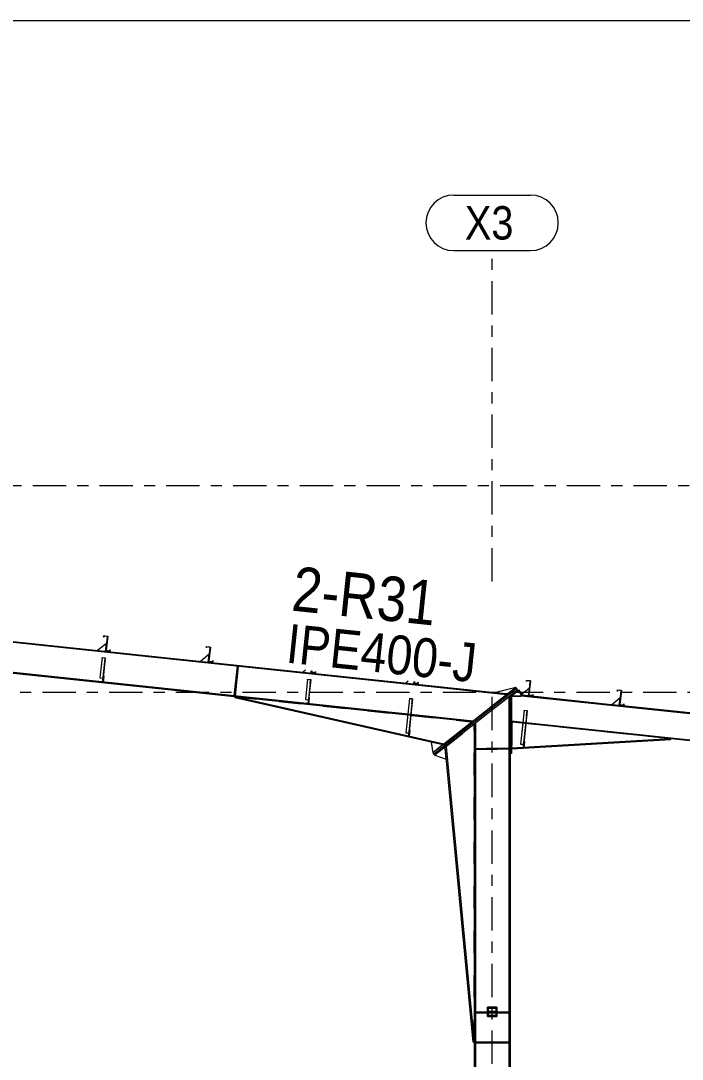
# Model space of a CAD drawing. Header units: millimetres. Extents: x -88 to 735, y -128 to 446.
# Drawn here: x 285.6 to 345.1, y 352.4 to 445.7 of the extents above; entities that cross this region are included whole.
import ezdxf

# ---------------------------------------------------------------- set-up
doc = ezdxf.new("R2010")
doc.units = ezdxf.units.MM
for name, pattern in [('XKITLINE00', [0]), ('XKITLINE02', [4, 2, -2]), ('XKITLINE03', [6, 3, -1, 1, -1])]:
    doc.linetypes.add(name, pattern=pattern)
for name, color, linetype, lineweight in [('DrawingSheet', 5, 'Continuous', 0), ('Part', 2, 'Continuous', 0), ('PartMark', 7, 'Continuous', 0), ('S-grid', 1, 'Continuous', 0)]:
    doc.layers.add(name, color=color, linetype=linetype, lineweight=lineweight)
doc.styles.add('ARIAL', font='ARIAL.TTF')

# ---------------------------------------------------------------- blocks, each defined once
blk = doc.blocks.new('*A548')
at = {"layer": 'Part'}
blk.add_hatch(color=3, dxfattribs=at).paths.add_polyline_path([(330.883, 383.717), (330.885, 383.74), (331.169, 383.71), (331.12, 383.244), (331.106, 383.245), (331.153, 383.688)], flags=17)
blk = doc.blocks.new('*A552')
at = {"layer": 'Part'}
h = blk.add_hatch(color=3, dxfattribs=at)
h.paths.add_polyline_path([(327.66, 356.261), (327.66, 356.975), (328.374, 356.975), (328.374, 356.261)], flags=17)
h.paths.add_polyline_path([(327.688, 356.947), (327.688, 356.29), (328.346, 356.29), (328.346, 356.947)])
blk = doc.blocks.new('*A554')
at = {"layer": 'Part'}
blk.add_hatch(color=3, dxfattribs=at).paths.add_polyline_path([(292.957, 388.459), (292.959, 388.477), (293.243, 388.447), (293.205, 388.087), (293.191, 388.089), (293.227, 388.431)], flags=17)
blk = doc.blocks.new('*A555')
at = {"layer": 'Part'}
blk.add_hatch(color=3, dxfattribs=at).paths.add_polyline_path([(331.659, 385.069), (331.669, 385.163), (331.682, 385.161), (331.67, 385.055), (331.315, 385.092), (331.45, 386.372), (331.121, 386.407), (331.111, 386.313), (331.098, 386.315), (331.109, 386.421), (331.464, 386.384), (331.329, 385.104)], flags=17)
blk = doc.blocks.new('*A556')
at = {"layer": 'Part'}
blk.add_hatch(color=3, dxfattribs=at).paths.add_polyline_path([(321.359, 386.155), (321.369, 386.249), (321.382, 386.248), (321.37, 386.141), (321.015, 386.179), (321.15, 387.459), (320.821, 387.493), (320.811, 387.4), (320.798, 387.401), (320.809, 387.507), (321.164, 387.47), (321.029, 386.19)], flags=17)
blk = doc.blocks.new('*A557')
at = {"layer": 'Part'}
blk.add_hatch(color=3, dxfattribs=at).paths.add_polyline_path([(321.359, 386.155), (321.369, 386.249), (321.382, 386.248), (321.37, 386.141), (321.015, 386.179), (321.15, 387.459), (320.821, 387.493), (320.811, 387.4), (320.798, 387.401), (320.809, 387.507), (321.164, 387.47), (321.029, 386.19)], flags=17)
blk = doc.blocks.new('*A558')
at = {"layer": 'Part'}
blk.add_hatch(color=3, dxfattribs=at).paths.add_polyline_path([(331.659, 385.069), (331.669, 385.163), (331.682, 385.161), (331.67, 385.055), (331.315, 385.092), (331.45, 386.372), (331.121, 386.407), (331.111, 386.313), (331.098, 386.315), (331.109, 386.421), (331.464, 386.384), (331.329, 385.104)], flags=17)
blk = doc.blocks.new('*A559')
at = {"layer": 'Part'}
blk.add_hatch(color=3, dxfattribs=at).paths.add_polyline_path([(312.124, 387.129), (312.134, 387.223), (312.147, 387.222), (312.136, 387.115), (311.781, 387.153), (311.916, 388.433), (311.586, 388.467), (311.576, 388.374), (311.564, 388.375), (311.575, 388.481), (311.93, 388.444), (311.795, 387.164)], flags=17)
blk = doc.blocks.new('*A560')
at = {"layer": 'Part'}
blk.add_hatch(color=3, dxfattribs=at).paths.add_polyline_path([(312.124, 387.129), (312.134, 387.223), (312.147, 387.222), (312.136, 387.115), (311.781, 387.153), (311.916, 388.433), (311.586, 388.467), (311.576, 388.374), (311.564, 388.375), (311.575, 388.481), (311.93, 388.444), (311.795, 387.164)], flags=17)
blk = doc.blocks.new('*A561')
at = {"layer": 'Part'}
blk.add_hatch(color=3, dxfattribs=at).paths.add_polyline_path([(320.581, 384.782), (320.583, 384.805), (320.867, 384.775), (320.818, 384.305), (320.803, 384.307), (320.851, 384.753)], flags=17)
blk = doc.blocks.new('*A562')
at = {"layer": 'Part'}
blk.add_hatch(color=3, dxfattribs=at).paths.add_polyline_path([(311.426, 386.511), (311.428, 386.529), (311.712, 386.499), (311.674, 386.139), (311.66, 386.141), (311.696, 386.483)], flags=17)
blk = doc.blocks.new('*A572')
at = {"layer": 'Part'}
blk.add_hatch(color=3, dxfattribs=at).paths.add_polyline_path([(302.89, 388.103), (302.9, 388.197), (302.913, 388.196), (302.901, 388.089), (302.546, 388.127), (302.681, 389.407), (302.352, 389.441), (302.342, 389.348), (302.329, 389.349), (302.34, 389.456), (302.695, 389.418), (302.56, 388.138)], flags=17)
blk = doc.blocks.new('*A573')
at = {"layer": 'Part'}
blk.add_hatch(color=3, dxfattribs=at).paths.add_polyline_path([(302.89, 388.103), (302.9, 388.197), (302.913, 388.196), (302.901, 388.089), (302.546, 388.127), (302.681, 389.407), (302.352, 389.441), (302.342, 389.348), (302.329, 389.349), (302.34, 389.456), (302.695, 389.418), (302.56, 388.138)], flags=17)
blk = doc.blocks.new('*A574')
at = {"layer": 'Part'}
blk.add_hatch(color=3, dxfattribs=at).paths.add_polyline_path([(293.656, 389.077), (293.665, 389.171), (293.678, 389.17), (293.667, 389.063), (293.312, 389.101), (293.447, 390.381), (293.117, 390.415), (293.107, 390.322), (293.095, 390.323), (293.106, 390.43), (293.461, 390.392), (293.326, 389.112)], flags=17)
blk = doc.blocks.new('*A575')
at = {"layer": 'Part'}
blk.add_hatch(color=3, dxfattribs=at).paths.add_polyline_path([(293.656, 389.077), (293.665, 389.171), (293.678, 389.17), (293.667, 389.063), (293.312, 389.101), (293.447, 390.381), (293.117, 390.415), (293.107, 390.322), (293.095, 390.323), (293.106, 390.43), (293.461, 390.392), (293.326, 389.112)], flags=17)
blk = doc.blocks.new('*A585')
at = {"layer": 'Part'}
blk.add_hatch(color=3, dxfattribs=at).paths.add_polyline_path([(339.828, 384.207), (339.838, 384.301), (339.851, 384.3), (339.839, 384.193), (339.484, 384.23), (339.619, 385.511), (339.29, 385.545), (339.28, 385.452), (339.267, 385.453), (339.278, 385.559), (339.633, 385.522), (339.498, 384.242)], flags=17)
blk = doc.blocks.new('*A591')
at = {"layer": 'Part'}
blk.add_hatch(color=3, dxfattribs=at).paths.add_polyline_path([(339.828, 384.207), (339.838, 384.301), (339.851, 384.3), (339.839, 384.193), (339.484, 384.23), (339.619, 385.511), (339.29, 385.545), (339.28, 385.452), (339.267, 385.453), (339.278, 385.559), (339.633, 385.522), (339.498, 384.242)], flags=17)
blk = doc.blocks.new('*A622')
at = {"layer": 'DrawingSheet', "color": 5, "linetype": 'XKITLINE00', "lineweight": 0}
blk.add_line((734.852, 445.725), (-85.148, 445.725), dxfattribs=at)
blk = doc.blocks.new('*A2057')
at = {"layer": 'S-grid', "color": 1, "linetype": 'XKITLINE03', "lineweight": 0}
blk.add_line((244.726, 403.94), (573.76, 403.94), dxfattribs=at)
blk = doc.blocks.new('*A2058')
at = {"layer": 'S-grid', "color": 1, "linetype": 'XKITLINE03', "lineweight": 0}
blk.add_line((-48.412, 385.368), (395.032, 385.368), dxfattribs=at)
blk = doc.blocks.new('*A2060')
at = {"layer": 'Part', "color": 7, "linetype": 'XKITLINE02', "lineweight": 0}
for p, q in [((244.187, 391.337), (244.487, 394.179)), ((246.832, 391.058), (246.548, 391.088)), ((246.842, 391.151), (246.558, 391.181)), ((329.421, 385.22), (326.206, 382.686)), ((320.708, 383.266), (320.424, 383.296)), ((320.718, 383.358), (320.434, 383.388))]:
    blk.add_line(p, q, dxfattribs=at)
at = {"layer": 'Part', "color": 2, "linetype": 'XKITLINE00', "lineweight": 0}
for p, q in [((329.316, 385.138), (244.477, 394.086)), ((244.487, 394.179), (329.421, 385.22)), ((246.548, 391.088), (244.187, 391.337)), ((246.558, 391.181), (244.197, 391.43)), ((320.424, 383.296), (246.832, 391.058)), ((320.434, 383.388), (246.842, 391.151)), ((326.206, 382.686), (320.708, 383.266)), ((326.311, 382.769), (320.718, 383.358))]:
    blk.add_line(p, q, dxfattribs=at)
blk = doc.blocks.new('*A2416')
at = {"layer": 'Part', "color": 7, "linetype": 'XKITLINE02', "lineweight": 0}
for p, q in [((329.781, 382.668), (329.781, 385.004)), ((329.781, 385.004), (330.596, 385.004)), ((330.611, 385.016), (330.596, 385.004)), ((330.611, 385.016), (330.697, 385.085)), ((331.308, 385.021), (330.697, 385.085)), ((330.697, 385.085), (330.697, 385.085)), ((339.477, 384.159), (338.731, 384.238)), ((348.711, 383.185), (347.965, 383.264)), ((331.046, 382.535), (330.761, 382.565)), ((331.054, 382.613), (330.77, 382.643)), ((357.946, 382.211), (357.2, 382.29)), ((367.18, 381.237), (366.434, 381.316)), ((376.415, 380.263), (375.669, 380.342)), ((385.649, 379.289), (384.903, 379.368)), ((394.884, 378.315), (394.138, 378.394)), ((404.118, 377.341), (403.372, 377.42)), ((413.353, 376.367), (412.607, 376.446)), ((414.774, 376.217), (413.815, 376.318)), ((414.881, 376.206), (414.618, 373.72))]:
    blk.add_line(p, q, dxfattribs=at)
at = {"layer": 'Part', "color": 2, "linetype": 'XKITLINE00', "lineweight": 0}
for p, q in [((330.611, 385.016), (330.697, 385.085)), ((414.872, 376.128), (330.611, 385.016)), ((330.697, 385.085), (414.881, 376.206)), ((338.731, 384.238), (331.308, 385.021)), ((347.965, 383.264), (339.477, 384.159)), ((357.2, 382.29), (348.711, 383.185)), ((330.77, 382.643), (329.781, 382.747)), ((330.761, 382.565), (329.781, 382.668)), ((414.618, 373.72), (331.046, 382.535)), ((414.627, 373.798), (331.054, 382.613)), ((366.434, 381.316), (357.946, 382.211)), ((375.669, 380.342), (367.18, 381.237)), ((384.903, 379.368), (376.415, 380.263)), ((394.138, 378.394), (385.649, 379.289)), ((403.372, 377.42), (394.884, 378.315)), ((412.607, 376.446), (404.118, 377.341)), ((413.815, 376.318), (413.353, 376.367)), ((414.881, 376.206), (414.774, 376.217))]:
    blk.add_line(p, q, dxfattribs=at)
blk = doc.blocks.new('*A2460')
at = {"layer": 'S-grid', "color": 1, "linetype": 'XKITLINE03', "lineweight": 0}
for p, q in [((328.017, 395.323), (328.017, 425.059)), ((328.017, 297.938), (328.017, 385.569))]:
    blk.add_line(p, q, dxfattribs=at)
at = {"layer": 'S-grid', "color": 3, "style": 'ARIAL', "width": 0.85}
blk.add_text('X3', height=3, dxfattribs=at).set_placement((325.57, 426.059))
blk = doc.blocks.new('*A2461')
at = {"layer": 'S-grid', "color": 1, "linetype": 'XKITLINE00', "lineweight": 0}
for p, q in [((324.57, 430.059), (331.464, 430.059)), ((324.57, 425.059), (331.464, 425.059))]:
    blk.add_line(p, q, dxfattribs=at)
for centre, start, end in [((324.57, 427.559), 90, 270), ((331.464, 427.559), 270, 90)]:
    blk.add_arc(centre, 2.5, start, end, dxfattribs=at)
blk = doc.blocks.new('*A2462')
at = {"layer": 'Part', "color": 7, "linetype": 'XKITLINE02', "lineweight": 0}
for p, q in [((329.624, 385.017), (326.41, 382.483)), ((326.51, 356.582), (326.51, 356.511)), ((329.524, 356.582), (329.524, 356.511)), ((329.624, 321.047), (326.41, 321.047))]:
    blk.add_line(p, q, dxfattribs=at)
at = {"layer": 'Part', "color": 2, "linetype": 'XKITLINE00', "lineweight": 0}
for p, q in [((329.524, 384.938), (329.524, 356.582)), ((329.624, 385.017), (329.624, 321.047)), ((326.41, 382.483), (326.41, 321.047)), ((326.51, 382.562), (326.51, 356.582)), ((326.51, 356.511), (326.51, 321.047)), ((329.524, 356.511), (329.524, 321.047))]:
    blk.add_line(p, q, dxfattribs=at)
blk = doc.blocks.new('*A2463')
at = {"layer": 'Part', "color": 7, "linetype": 'XKITLINE02', "lineweight": 0}
for p, q in [((323.792, 380.419), (326.327, 382.417)), ((326.327, 382.417), (326.41, 382.378)), ((326.41, 353.911), (326.41, 382.378)), ((326.41, 382.378), (326.41, 382.378)), ((326.41, 353.911), (326.41, 382.378)), ((326.41, 382.378), (326.41, 382.378))]:
    blk.add_line(p, q, dxfattribs=at)
at = {"layer": 'Part', "color": 2, "linetype": 'XKITLINE00', "lineweight": 0}
for p, q in [((326.41, 382.378), (326.327, 382.417)), ((326.31, 353.902), (323.792, 380.419)), ((323.886, 380.493), (326.41, 353.911)), ((326.41, 353.911), (326.31, 353.902))]:
    blk.add_line(p, q, dxfattribs=at)
blk = doc.blocks.new('*A2464')
at = {"layer": 'Part', "color": 2, "linetype": 'XKITLINE00', "lineweight": 0}
for p, q in [((329.885, 382.657), (329.781, 382.564)), ((344.037, 381.165), (329.781, 380.318)), ((344.042, 381.086), (329.781, 380.24)), ((344.042, 381.086), (344.037, 381.165))]:
    blk.add_line(p, q, dxfattribs=at)
at = {"layer": 'Part', "color": 7, "linetype": 'XKITLINE02', "lineweight": 0}
for p, q in [((329.781, 382.564), (329.781, 380.24)), ((344.037, 381.165), (329.885, 382.657))]:
    blk.add_line(p, q, dxfattribs=at)
blk = doc.blocks.new('*A2465')
at = {"layer": 'Part', "color": 2, "linetype": 'XKITLINE00', "lineweight": 0}
for p, q in [((311.426, 386.511), (311.428, 386.529)), ((311.428, 386.529), (311.712, 386.499)), ((311.426, 386.511), (311.234, 384.695)), ((311.696, 386.483), (311.426, 386.511)), ((311.66, 386.141), (311.482, 384.454)), ((311.712, 386.499), (311.516, 384.643)), ((311.66, 386.141), (311.696, 386.483)), ((311.674, 386.139), (311.66, 386.141)), ((311.234, 384.695), (311.504, 384.667)), ((311.482, 384.454), (311.496, 384.452))]:
    blk.add_line(p, q, dxfattribs=at)
at = {"layer": 'Part', "color": 7, "linetype": 'XKITLINE02', "lineweight": 0}
for p, q in [((311.235, 384.707), (311.52, 384.677)), ((311.516, 384.643), (311.496, 384.452))]:
    blk.add_line(p, q, dxfattribs=at)
blk = doc.blocks.new('*A2466')
at = {"layer": 'Part', "color": 7, "linetype": 'XKITLINE02', "lineweight": 0}
for p, q in [((323.708, 380.353), (322.861, 379.685)), ((323.893, 379.353), (323.802, 380.312))]:
    blk.add_line(p, q, dxfattribs=at)
at = {"layer": 'Part', "color": 2, "linetype": 'XKITLINE00', "lineweight": 0}
for p, q in [((323.802, 380.312), (323.708, 380.353)), ((322.861, 379.685), (323.893, 379.353))]:
    blk.add_line(p, q, dxfattribs=at)
blk = doc.blocks.new('*A2467')
at = {"layer": 'Part', "color": 2, "linetype": 'XKITLINE00', "lineweight": 0}
for p, q in [((322.543, 380.858), (322.684, 379.909)), ((323.484, 380.646), (323.504, 380.556))]:
    blk.add_line(p, q, dxfattribs=at)
at = {"layer": 'Part', "color": 7, "linetype": 'XKITLINE02', "lineweight": 0}
for p, q in [((323.484, 380.646), (322.543, 380.858)), ((323.504, 380.556), (322.684, 379.909))]:
    blk.add_line(p, q, dxfattribs=at)
blk = doc.blocks.new('*A2468')
at = {"layer": 'Part', "color": 2, "linetype": 'XKITLINE00', "lineweight": 0}
for p, q in [((330.144, 385.791), (322.684, 379.909)), ((330.233, 385.678), (322.772, 379.797)), ((330.233, 385.678), (330.144, 385.791)), ((322.684, 379.909), (322.772, 379.797))]:
    blk.add_line(p, q, dxfattribs=at)
blk = doc.blocks.new('*A2469')
at = {"layer": 'Part', "color": 2, "linetype": 'XKITLINE00', "lineweight": 0}
for p, q in [((330.233, 385.678), (322.772, 379.797)), ((330.321, 385.566), (330.233, 385.678)), ((330.321, 385.566), (322.861, 379.685)), ((322.861, 379.685), (322.772, 379.797))]:
    blk.add_line(p, q, dxfattribs=at)
blk = doc.blocks.new('*A2470')
at = {"layer": 'Part', "color": 2, "linetype": 'XKITLINE00', "lineweight": 0}
for p, q in [((331.407, 386.303), (331.272, 385.025)), ((331.443, 386.3), (331.407, 386.303)), ((331.308, 385.021), (331.272, 385.025)), ((331.315, 385.092), (331.308, 385.021))]:
    blk.add_line(p, q, dxfattribs=at)
at = {"layer": 'Part', "color": 7, "linetype": 'XKITLINE02', "lineweight": 0}
blk.add_line((331.315, 385.092), (331.443, 386.3), dxfattribs=at)
blk = doc.blocks.new('*A2471')
at = {"layer": 'Part', "color": 2, "linetype": 'XKITLINE00', "lineweight": 0}
for p, q in [((330.856, 380.737), (330.818, 380.38)), ((330.91, 380.909), (330.854, 380.382)), ((330.874, 380.913), (330.91, 380.909))]:
    blk.add_line(p, q, dxfattribs=at)
at = {"layer": 'Part', "color": 7, "linetype": 'XKITLINE02', "lineweight": 0}
for p, q in [((330.854, 380.376), (330.818, 380.38)), ((330.829, 380.486), (330.865, 380.483)), ((330.854, 380.382), (330.854, 380.376)), ((330.856, 380.737), (330.874, 380.913))]:
    blk.add_line(p, q, dxfattribs=at)
blk = doc.blocks.new('*A2472')
at = {"layer": 'Part', "color": 2, "linetype": 'XKITLINE00', "lineweight": 0}
for p, q in [((330.693, 385.206), (331.347, 385.735)), ((331.272, 385.025), (330.697, 385.085))]:
    blk.add_line(p, q, dxfattribs=at)
at = {"layer": 'Part', "color": 7, "linetype": 'XKITLINE02', "lineweight": 0}
for p, q in [((331.347, 385.735), (331.272, 385.025)), ((330.562, 385.1), (330.693, 385.206)), ((330.697, 385.085), (330.562, 385.1))]:
    blk.add_line(p, q, dxfattribs=at)
blk = doc.blocks.new('*A2473')
at = {"layer": 'Part', "color": 2, "linetype": 'XKITLINE00', "lineweight": 0}
for p, q in [((330.144, 385.791), (328.946, 385.484)), ((328.911, 385.475), (328.355, 385.333)), ((328.946, 385.484), (328.911, 385.475)), ((329.314, 385.231), (329.505, 385.286))]:
    blk.add_line(p, q, dxfattribs=at)
at = {"layer": 'Part', "color": 7, "linetype": 'XKITLINE02', "lineweight": 0}
for p, q in [((329.505, 385.286), (330.144, 385.791)), ((328.355, 385.333), (329.314, 385.231))]:
    blk.add_line(p, q, dxfattribs=at)
blk = doc.blocks.new('*A2474')
at = {"layer": 'Part', "color": 2, "linetype": 'XKITLINE00', "lineweight": 0}
for p, q in [((326.51, 380.302), (329.524, 380.302)), ((329.524, 380.23), (326.51, 380.23))]:
    blk.add_line(p, q, dxfattribs=at)
at = {"layer": 'Part', "color": 7, "linetype": 'XKITLINE02', "lineweight": 0}
for p, q in [((326.51, 380.23), (326.51, 380.302)), ((326.617, 380.23), (326.617, 380.302)), ((329.417, 380.23), (329.417, 380.302)), ((329.524, 380.302), (329.524, 380.23))]:
    blk.add_line(p, q, dxfattribs=at)
blk = doc.blocks.new('*A2475')
at = {"layer": 'Part', "color": 7, "linetype": 'XKITLINE02', "lineweight": 0}
for p, q in [((329.524, 380.302), (326.51, 380.302)), ((326.51, 380.23), (326.51, 380.302)), ((326.51, 380.23), (329.524, 380.23)), ((326.617, 380.23), (326.617, 380.302)), ((329.417, 380.23), (329.417, 380.302)), ((329.524, 380.23), (329.524, 380.302))]:
    blk.add_line(p, q, dxfattribs=at)
blk = doc.blocks.new('*A2476')
at = {"layer": 'Part', "color": 2, "linetype": 'XKITLINE00', "lineweight": 0}
for p, q in [((329.638, 379.861), (329.638, 385.004)), ((329.638, 385.004), (329.767, 385.004)), ((329.781, 385.004), (329.768, 385.004)), ((329.781, 379.861), (329.781, 385.004)), ((329.781, 379.861), (329.638, 379.861))]:
    blk.add_line(p, q, dxfattribs=at)
at = {"layer": 'Part', "color": 7, "linetype": 'XKITLINE02', "lineweight": 0}
for p, q in [((329.768, 385.004), (329.767, 385.004)), ((329.767, 385.004), (329.781, 385.004))]:
    blk.add_line(p, q, dxfattribs=at)
blk = doc.blocks.new('*A2477')
at = {"layer": 'Part', "color": 7, "linetype": 'XKITLINE02', "lineweight": 0}
for p, q in [((330.874, 380.913), (330.818, 380.38)), ((330.818, 380.38), (330.854, 380.376)), ((330.829, 380.486), (330.865, 380.483)), ((330.854, 380.376), (330.91, 380.909)), ((330.91, 380.909), (330.874, 380.913))]:
    blk.add_line(p, q, dxfattribs=at)
blk = doc.blocks.new('*A2478')
at = {"layer": 'Part', "color": 2, "linetype": 'XKITLINE00', "lineweight": 0}
for p, q in [((330.883, 383.717), (330.885, 383.74)), ((330.885, 383.74), (331.169, 383.71)), ((330.883, 383.717), (330.563, 380.688)), ((331.106, 383.245), (330.816, 380.495)), ((331.169, 383.71), (330.856, 380.737)), ((331.153, 383.688), (330.883, 383.717)), ((331.106, 383.245), (331.153, 383.688)), ((331.106, 383.245), (331.12, 383.244)), ((330.563, 380.688), (330.833, 380.659)), ((330.816, 380.495), (330.83, 380.493))]:
    blk.add_line(p, q, dxfattribs=at)
at = {"layer": 'Part', "color": 7, "linetype": 'XKITLINE02', "lineweight": 0}
for p, q in [((330.848, 380.667), (330.564, 380.697)), ((330.856, 380.737), (330.83, 380.493))]:
    blk.add_line(p, q, dxfattribs=at)
blk = doc.blocks.new('*A2479')
at = {"layer": 'Part', "color": 2, "linetype": 'XKITLINE00', "lineweight": 0}
for p, q in [((330.327, 385.554), (329.714, 385.071)), ((329.767, 385.003), (329.714, 385.071)), ((330.381, 385.487), (329.767, 385.003)), ((330.381, 385.487), (330.327, 385.554))]:
    blk.add_line(p, q, dxfattribs=at)
blk = doc.blocks.new('*A2480')
at = {"layer": 'Part', "color": 2, "linetype": 'XKITLINE00', "lineweight": 0}
for p, q in [((330.336, 385.543), (330.392, 385.587)), ((330.697, 385.085), (330.381, 385.487)), ((330.392, 385.587), (330.753, 385.129)), ((330.753, 385.129), (330.697, 385.085))]:
    blk.add_line(p, q, dxfattribs=at)
at = {"layer": 'Part', "color": 7, "linetype": 'XKITLINE02', "lineweight": 0}
blk.add_line((330.381, 385.487), (330.336, 385.543), dxfattribs=at)
blk = doc.blocks.new('*A2481')
at = {"layer": 'Part', "color": 7, "linetype": 'XKITLINE02', "lineweight": 0}
for p, q in [((330.381, 385.487), (329.767, 385.003)), ((329.781, 385.003), (329.767, 385.003)), ((330.697, 385.085), (330.381, 385.487)), ((330.697, 385.085), (330.611, 385.016))]:
    blk.add_line(p, q, dxfattribs=at)
at = {"layer": 'Part', "color": 2, "linetype": 'XKITLINE00', "lineweight": 0}
for p, q in [((330.596, 385.004), (329.781, 385.003)), ((330.611, 385.016), (330.596, 385.004))]:
    blk.add_line(p, q, dxfattribs=at)
blk = doc.blocks.new('*A2490')
at = {"layer": 'Part', "color": 2, "linetype": 'XKITLINE00', "lineweight": 0}
for p, q in [((338.731, 384.238), (339.516, 384.874)), ((339.441, 384.163), (338.731, 384.238))]:
    blk.add_line(p, q, dxfattribs=at)
at = {"layer": 'Part', "color": 7, "linetype": 'XKITLINE02', "lineweight": 0}
blk.add_line((339.441, 384.163), (339.516, 384.874), dxfattribs=at)
blk = doc.blocks.new('*A2491')
at = {"layer": 'Part', "color": 2, "linetype": 'XKITLINE00', "lineweight": 0}
for p, q in [((339.576, 385.442), (339.441, 384.163)), ((339.612, 385.438), (339.576, 385.442)), ((339.477, 384.159), (339.441, 384.163)), ((339.484, 384.23), (339.477, 384.159))]:
    blk.add_line(p, q, dxfattribs=at)
at = {"layer": 'Part', "color": 7, "linetype": 'XKITLINE02', "lineweight": 0}
blk.add_line((339.484, 384.23), (339.612, 385.438), dxfattribs=at)
blk = doc.blocks.new('*A2511')
at = {"layer": 'Part', "color": 2, "linetype": 'XKITLINE00', "lineweight": 0}
for p, q in [((327.66, 356.975), (327.66, 356.261)), ((327.66, 356.975), (328.374, 356.975)), ((327.688, 356.29), (327.688, 356.947)), ((327.688, 356.947), (328.346, 356.947)), ((328.346, 356.947), (328.346, 356.29)), ((328.374, 356.975), (328.374, 356.261)), ((328.374, 356.261), (327.66, 356.261)), ((328.346, 356.29), (327.688, 356.29))]:
    blk.add_line(p, q, dxfattribs=at)
blk = doc.blocks.new('*A2512')
at = {"layer": 'Part', "color": 7, "linetype": 'XKITLINE02', "lineweight": 0}
for p, q in [((328.374, 356.975), (327.66, 356.975)), ((327.66, 356.975), (327.66, 356.261)), ((327.688, 356.947), (328.346, 356.947)), ((327.688, 356.29), (327.688, 356.947)), ((328.346, 356.947), (328.346, 356.29)), ((328.374, 356.261), (328.374, 356.975)), ((327.66, 356.261), (328.374, 356.261)), ((328.346, 356.29), (327.688, 356.29))]:
    blk.add_line(p, q, dxfattribs=at)
blk = doc.blocks.new('*A2514')
at = {"layer": 'Part', "color": 7, "linetype": 'XKITLINE02', "lineweight": 0}
for p, q in [((329.524, 353.911), (326.51, 353.911)), ((326.51, 353.911), (326.51, 353.84)), ((326.617, 353.84), (326.617, 353.911)), ((329.417, 353.84), (329.417, 353.911)), ((329.524, 353.84), (329.524, 353.911)), ((329.524, 353.84), (326.51, 353.84))]:
    blk.add_line(p, q, dxfattribs=at)
blk = doc.blocks.new('*A2515')
at = {"layer": 'Part', "color": 2, "linetype": 'XKITLINE00', "lineweight": 0}
for p, q in [((329.524, 353.911), (326.51, 353.911)), ((326.51, 353.84), (329.524, 353.84))]:
    blk.add_line(p, q, dxfattribs=at)
at = {"layer": 'Part', "color": 7, "linetype": 'XKITLINE02', "lineweight": 0}
for p, q in [((326.51, 353.911), (326.51, 353.84)), ((326.617, 353.84), (326.617, 353.911)), ((329.417, 353.84), (329.417, 353.911)), ((329.524, 353.911), (329.524, 353.84))]:
    blk.add_line(p, q, dxfattribs=at)
blk = doc.blocks.new('*A2516')
at = {"layer": 'Part', "color": 2, "linetype": 'XKITLINE00', "lineweight": 0}
for p, q in [((327.588, 356.582), (326.51, 356.582)), ((326.51, 356.511), (326.51, 356.582)), ((327.588, 356.511), (326.51, 356.511)), ((329.524, 356.582), (328.446, 356.582)), ((329.524, 356.511), (328.446, 356.511)), ((329.524, 356.582), (329.524, 356.511))]:
    blk.add_line(p, q, dxfattribs=at)
at = {"layer": 'Part', "color": 7, "linetype": 'XKITLINE02', "lineweight": 0}
for p, q in [((326.617, 356.511), (326.617, 356.582)), ((328.446, 356.582), (327.588, 356.582)), ((328.446, 356.511), (327.588, 356.511)), ((329.417, 356.511), (329.417, 356.582))]:
    blk.add_line(p, q, dxfattribs=at)
blk = doc.blocks.new('*A2517')
at = {"layer": 'Part', "color": 7, "linetype": 'XKITLINE02', "lineweight": 0}
for p, q in [((327.588, 356.582), (327.588, 356.654)), ((327.588, 356.654), (328.446, 356.654)), ((328.446, 356.654), (328.446, 356.582)), ((328.446, 356.582), (327.588, 356.582))]:
    blk.add_line(p, q, dxfattribs=at)
blk = doc.blocks.new('*A2518')
at = {"layer": 'Part', "color": 2, "linetype": 'XKITLINE00', "lineweight": 0}
for p, q in [((328.446, 357.047), (327.588, 357.047)), ((327.588, 357.047), (327.588, 356.19)), ((328.446, 356.19), (328.446, 357.047)), ((327.588, 356.19), (328.446, 356.19))]:
    blk.add_line(p, q, dxfattribs=at)
blk = doc.blocks.new('*A2519')
at = {"layer": 'Part', "color": 7, "linetype": 'XKITLINE02', "lineweight": 0}
for p, q in [((329.524, 356.582), (326.51, 356.582)), ((326.51, 356.511), (326.51, 356.582)), ((329.524, 356.511), (326.51, 356.511)), ((326.617, 356.582), (326.617, 356.511)), ((329.417, 356.511), (329.417, 356.582)), ((329.524, 356.582), (329.524, 356.511))]:
    blk.add_line(p, q, dxfattribs=at)
blk = doc.blocks.new('*A2520')
at = {"layer": 'Part', "color": 7, "linetype": 'XKITLINE02', "lineweight": 0}
for p, q in [((327.588, 356.654), (327.588, 356.582)), ((328.446, 356.654), (327.588, 356.654)), ((328.446, 356.582), (328.446, 356.654)), ((327.588, 356.582), (328.446, 356.582))]:
    blk.add_line(p, q, dxfattribs=at)
blk = doc.blocks.new('*A2521')
at = {"layer": 'Part', "color": 7, "linetype": 'XKITLINE02', "lineweight": 0}
for p, q in [((327.588, 357.047), (328.446, 357.047)), ((327.588, 356.19), (327.588, 357.047)), ((328.446, 357.047), (328.446, 356.19)), ((328.446, 356.19), (327.588, 356.19))]:
    blk.add_line(p, q, dxfattribs=at)
blk = doc.blocks.new('*A2531')
at = {"layer": 'Part', "color": 7, "linetype": 'XKITLINE02', "lineweight": 0}
for p, q in [((292.959, 388.477), (292.765, 386.643)), ((293.227, 388.431), (293.013, 386.402)), ((293.027, 386.4), (293.243, 388.447)), ((292.765, 386.643), (293.035, 386.615)), ((292.766, 386.655), (293.051, 386.625)), ((293.013, 386.402), (293.027, 386.4))]:
    blk.add_line(p, q, dxfattribs=at)
blk = doc.blocks.new('*A2532')
at = {"layer": 'Part', "color": 2, "linetype": 'XKITLINE00', "lineweight": 0}
blk.add_line((302.578, 388.77), (301.793, 388.134), dxfattribs=at)
at = {"layer": 'Part', "color": 7, "linetype": 'XKITLINE02', "lineweight": 0}
for p, q in [((302.503, 388.059), (302.578, 388.77)), ((301.793, 388.134), (302.503, 388.059))]:
    blk.add_line(p, q, dxfattribs=at)
blk = doc.blocks.new('*A2533')
at = {"layer": 'Part', "color": 2, "linetype": 'XKITLINE00', "lineweight": 0}
for p, q in [((302.638, 389.338), (302.503, 388.059)), ((302.674, 389.334), (302.638, 389.338)), ((302.546, 388.127), (302.539, 388.056))]:
    blk.add_line(p, q, dxfattribs=at)
at = {"layer": 'Part', "color": 7, "linetype": 'XKITLINE02', "lineweight": 0}
for p, q in [((302.546, 388.127), (302.674, 389.334)), ((302.539, 388.056), (302.503, 388.059))]:
    blk.add_line(p, q, dxfattribs=at)
blk = doc.blocks.new('*A2534')
at = {"layer": 'Part', "color": 2, "linetype": 'XKITLINE00', "lineweight": 0}
blk.add_line((293.344, 389.744), (292.558, 389.108), dxfattribs=at)
at = {"layer": 'Part', "color": 7, "linetype": 'XKITLINE02', "lineweight": 0}
for p, q in [((293.269, 389.033), (293.344, 389.744)), ((292.558, 389.108), (293.269, 389.033))]:
    blk.add_line(p, q, dxfattribs=at)
blk = doc.blocks.new('*A2535')
at = {"layer": 'Part', "color": 2, "linetype": 'XKITLINE00', "lineweight": 0}
for p, q in [((293.014, 386.281), (293.047, 386.591)), ((293.106, 386.81), (293.05, 386.277)), ((293.071, 386.813), (293.106, 386.81))]:
    blk.add_line(p, q, dxfattribs=at)
at = {"layer": 'Part', "color": 7, "linetype": 'XKITLINE02', "lineweight": 0}
for p, q in [((293.047, 386.591), (293.071, 386.813)), ((293.05, 386.277), (293.014, 386.281)), ((293.026, 386.387), (293.061, 386.383))]:
    blk.add_line(p, q, dxfattribs=at)
blk = doc.blocks.new('*A2536')
at = {"layer": 'Part', "color": 2, "linetype": 'XKITLINE00', "lineweight": 0}
for p, q in [((293.404, 390.312), (293.269, 389.033)), ((293.439, 390.308), (293.404, 390.312)), ((293.312, 389.101), (293.304, 389.03))]:
    blk.add_line(p, q, dxfattribs=at)
at = {"layer": 'Part', "color": 7, "linetype": 'XKITLINE02', "lineweight": 0}
for p, q in [((293.312, 389.101), (293.439, 390.308)), ((293.304, 389.03), (293.269, 389.033))]:
    blk.add_line(p, q, dxfattribs=at)
blk = doc.blocks.new('*A2537')
at = {"layer": 'Part', "color": 7, "linetype": 'XKITLINE02', "lineweight": 0}
for p, q in [((293.071, 386.813), (293.014, 386.281)), ((293.05, 386.277), (293.106, 386.81)), ((293.106, 386.81), (293.071, 386.813)), ((293.014, 386.281), (293.05, 386.277)), ((293.026, 386.387), (293.061, 386.383))]:
    blk.add_line(p, q, dxfattribs=at)
blk = doc.blocks.new('*A2538')
at = {"layer": 'Part', "color": 2, "linetype": 'XKITLINE00', "lineweight": 0}
for p, q in [((292.957, 388.459), (292.765, 386.643)), ((292.957, 388.459), (292.959, 388.477)), ((293.227, 388.431), (292.957, 388.459)), ((292.959, 388.477), (293.243, 388.447)), ((293.243, 388.447), (293.047, 386.591)), ((293.191, 388.089), (293.227, 388.431)), ((293.191, 388.089), (293.013, 386.402)), ((293.191, 388.089), (293.205, 388.087)), ((292.765, 386.643), (293.035, 386.615)), ((293.013, 386.402), (293.027, 386.4))]:
    blk.add_line(p, q, dxfattribs=at)
at = {"layer": 'Part', "color": 7, "linetype": 'XKITLINE02', "lineweight": 0}
for p, q in [((292.766, 386.655), (293.051, 386.625)), ((293.027, 386.4), (293.047, 386.591))]:
    blk.add_line(p, q, dxfattribs=at)
blk = doc.blocks.new('*A2541')
at = {"layer": 'Part', "color": 2, "linetype": 'XKITLINE00', "lineweight": 0}
for p, q in [((304.835, 385.034), (305.115, 387.69)), ((305.186, 387.683), (304.906, 385.026))]:
    blk.add_line(p, q, dxfattribs=at)
at = {"layer": 'Part', "color": 7, "linetype": 'XKITLINE02', "lineweight": 0}
for p, q in [((305.104, 387.584), (305.175, 387.576)), ((305.186, 387.683), (305.115, 387.69)), ((304.906, 385.026), (304.835, 385.034)), ((304.917, 385.133), (304.846, 385.14))]:
    blk.add_line(p, q, dxfattribs=at)
blk = doc.blocks.new('*A2542')
at = {"layer": 'Part', "color": 7, "linetype": 'XKITLINE02', "lineweight": 0}
for p, q in [((305.115, 387.69), (304.835, 385.034)), ((304.906, 385.026), (305.186, 387.683)), ((305.104, 387.584), (305.175, 387.576)), ((305.186, 387.683), (305.115, 387.69)), ((304.835, 385.034), (304.906, 385.026)), ((304.846, 385.14), (304.917, 385.133))]:
    blk.add_line(p, q, dxfattribs=at)
blk = doc.blocks.new('*A2543')
at = {"layer": 'Part', "color": 2, "linetype": 'XKITLINE00', "lineweight": 0}
for p, q in [((331.098, 386.315), (331.109, 386.421)), ((331.111, 386.313), (331.098, 386.315)), ((331.109, 386.421), (331.464, 386.384)), ((331.121, 386.407), (331.111, 386.313)), ((331.45, 386.372), (331.121, 386.407)), ((331.315, 385.092), (331.45, 386.372)), ((331.464, 386.384), (331.329, 385.104)), ((331.67, 385.055), (331.315, 385.092)), ((331.329, 385.104), (331.659, 385.069)), ((331.659, 385.069), (331.669, 385.163)), ((331.669, 385.163), (331.682, 385.161)), ((331.682, 385.161), (331.67, 385.055))]:
    blk.add_line(p, q, dxfattribs=at)
blk = doc.blocks.new('*A2544')
at = {"layer": 'Part', "color": 2, "linetype": 'XKITLINE00', "lineweight": 0}
for p, q in [((321.015, 386.179), (321.029, 386.306)), ((321.37, 386.141), (321.015, 386.179)), ((321.042, 386.305), (321.029, 386.19)), ((321.029, 386.19), (321.359, 386.155)), ((321.359, 386.155), (321.369, 386.249)), ((321.369, 386.249), (321.382, 386.248)), ((321.382, 386.248), (321.37, 386.141))]:
    blk.add_line(p, q, dxfattribs=at)
blk = doc.blocks.new('*A2545')
at = {"layer": 'Part', "color": 2, "linetype": 'XKITLINE00', "lineweight": 0}
for p, q in [((321.015, 386.179), (321.029, 386.306)), ((321.37, 386.141), (321.015, 386.179)), ((321.042, 386.305), (321.029, 386.19)), ((321.029, 386.19), (321.359, 386.155)), ((321.359, 386.155), (321.369, 386.249)), ((321.369, 386.249), (321.382, 386.248)), ((321.382, 386.248), (321.37, 386.141))]:
    blk.add_line(p, q, dxfattribs=at)
blk = doc.blocks.new('*A2546')
at = {"layer": 'Part', "color": 2, "linetype": 'XKITLINE00', "lineweight": 0}
for p, q in [((331.098, 386.315), (331.109, 386.421)), ((331.111, 386.313), (331.098, 386.315)), ((331.109, 386.421), (331.464, 386.384)), ((331.121, 386.407), (331.111, 386.313)), ((331.45, 386.372), (331.121, 386.407)), ((331.315, 385.092), (331.45, 386.372)), ((331.464, 386.384), (331.329, 385.104)), ((331.67, 385.055), (331.315, 385.092)), ((331.329, 385.104), (331.659, 385.069)), ((331.659, 385.069), (331.669, 385.163)), ((331.669, 385.163), (331.682, 385.161)), ((331.682, 385.161), (331.67, 385.055))]:
    blk.add_line(p, q, dxfattribs=at)
blk = doc.blocks.new('*A2547')
at = {"layer": 'Part', "color": 2, "linetype": 'XKITLINE00', "lineweight": 0}
for p, q in [((311.781, 387.153), (311.794, 387.28)), ((312.136, 387.115), (311.781, 387.153)), ((311.807, 387.279), (311.795, 387.164)), ((311.795, 387.164), (312.124, 387.129)), ((312.124, 387.129), (312.134, 387.223)), ((312.134, 387.223), (312.147, 387.222)), ((312.147, 387.222), (312.136, 387.115))]:
    blk.add_line(p, q, dxfattribs=at)
blk = doc.blocks.new('*A2548')
at = {"layer": 'Part', "color": 2, "linetype": 'XKITLINE00', "lineweight": 0}
for p, q in [((311.781, 387.153), (311.794, 387.28)), ((312.136, 387.115), (311.781, 387.153)), ((311.807, 387.279), (311.795, 387.164)), ((311.795, 387.164), (312.124, 387.129)), ((312.124, 387.129), (312.134, 387.223)), ((312.134, 387.223), (312.147, 387.222)), ((312.147, 387.222), (312.136, 387.115))]:
    blk.add_line(p, q, dxfattribs=at)
blk = doc.blocks.new('*A2549')
at = {"layer": 'Part', "color": 7, "linetype": 'XKITLINE02', "lineweight": 0}
for p, q in [((330.885, 383.74), (330.563, 380.688)), ((331.153, 383.688), (330.816, 380.495)), ((330.83, 380.493), (331.169, 383.71)), ((330.563, 380.688), (330.833, 380.659)), ((330.564, 380.697), (330.848, 380.667)), ((330.816, 380.495), (330.83, 380.493))]:
    blk.add_line(p, q, dxfattribs=at)
blk = doc.blocks.new('*A2550')
at = {"layer": 'Part', "color": 7, "linetype": 'XKITLINE02', "lineweight": 0}
for p, q in [((320.583, 384.805), (320.257, 381.718)), ((320.851, 384.753), (320.51, 381.526)), ((320.524, 381.525), (320.867, 384.775)), ((320.257, 381.718), (320.527, 381.69)), ((320.258, 381.727), (320.543, 381.697)), ((320.51, 381.526), (320.524, 381.525))]:
    blk.add_line(p, q, dxfattribs=at)
blk = doc.blocks.new('*A2551')
at = {"layer": 'Part', "color": 7, "linetype": 'XKITLINE02', "lineweight": 0}
for p, q in [((311.428, 386.529), (311.234, 384.695)), ((311.696, 386.483), (311.482, 384.454)), ((311.496, 384.452), (311.712, 386.499)), ((311.234, 384.695), (311.504, 384.667)), ((311.235, 384.707), (311.52, 384.677)), ((311.482, 384.454), (311.496, 384.452))]:
    blk.add_line(p, q, dxfattribs=at)
blk = doc.blocks.new('*A2552')
at = {"layer": 'Part', "color": 2, "linetype": 'XKITLINE00', "lineweight": 0}
for p, q in [((304.896, 384.934), (304.876, 384.843)), ((323.588, 380.622), (304.876, 384.843)), ((323.682, 380.696), (304.896, 384.934)), ((323.682, 380.696), (326.122, 382.622)), ((326.101, 382.697), (326.123, 382.621)), ((326.122, 382.622), (326.101, 382.697)), ((326.123, 382.621), (326.122, 382.622))]:
    blk.add_line(p, q, dxfattribs=at)
at = {"layer": 'Part', "color": 7, "linetype": 'XKITLINE02', "lineweight": 0}
for p, q in [((304.896, 384.934), (326.101, 382.697)), ((323.588, 380.622), (326.123, 382.621))]:
    blk.add_line(p, q, dxfattribs=at)
blk = doc.blocks.new('*A2553')
at = {"layer": 'Part', "color": 7, "linetype": 'XKITLINE02', "lineweight": 0}
for p, q in [((320.569, 381.944), (320.512, 381.411)), ((320.548, 381.408), (320.604, 381.94)), ((320.604, 381.94), (320.569, 381.944)), ((320.512, 381.411), (320.548, 381.408)), ((320.524, 381.518), (320.559, 381.514))]:
    blk.add_line(p, q, dxfattribs=at)
blk = doc.blocks.new('*A2554')
at = {"layer": 'Part', "color": 2, "linetype": 'XKITLINE00', "lineweight": 0}
for p, q in [((320.993, 386.31), (320.972, 386.111)), ((321.015, 386.179), (321.008, 386.107))]:
    blk.add_line(p, q, dxfattribs=at)
at = {"layer": 'Part', "color": 7, "linetype": 'XKITLINE02', "lineweight": 0}
for p, q in [((321.008, 386.107), (320.972, 386.111)), ((321.015, 386.179), (321.029, 386.306))]:
    blk.add_line(p, q, dxfattribs=at)
blk = doc.blocks.new('*A2555')
at = {"layer": 'Part', "color": 2, "linetype": 'XKITLINE00', "lineweight": 0}
for p, q in [((320.604, 381.94), (320.548, 381.408)), ((320.569, 381.944), (320.604, 381.94)), ((320.512, 381.411), (320.55, 381.77)), ((320.548, 381.408), (320.512, 381.411))]:
    blk.add_line(p, q, dxfattribs=at)
at = {"layer": 'Part', "color": 7, "linetype": 'XKITLINE02', "lineweight": 0}
for p, q in [((320.55, 381.77), (320.569, 381.944)), ((320.524, 381.518), (320.559, 381.514))]:
    blk.add_line(p, q, dxfattribs=at)
blk = doc.blocks.new('*A2556')
at = {"layer": 'Part', "color": 2, "linetype": 'XKITLINE00', "lineweight": 0}
blk.add_line((320.482, 386.364), (320.262, 386.186), dxfattribs=at)
at = {"layer": 'Part', "color": 7, "linetype": 'XKITLINE02', "lineweight": 0}
for p, q in [((320.262, 386.186), (320.972, 386.111)), ((320.972, 386.111), (320.993, 386.31))]:
    blk.add_line(p, q, dxfattribs=at)
blk = doc.blocks.new('*A2557')
at = {"layer": 'Part', "color": 2, "linetype": 'XKITLINE00', "lineweight": 0}
for p, q in [((320.581, 384.782), (320.257, 381.718)), ((320.867, 384.775), (320.55, 381.77)), ((320.581, 384.782), (320.583, 384.805)), ((320.851, 384.753), (320.581, 384.782)), ((320.583, 384.805), (320.867, 384.775)), ((320.803, 384.307), (320.851, 384.753)), ((320.803, 384.307), (320.51, 381.526)), ((320.803, 384.307), (320.818, 384.305)), ((320.257, 381.718), (320.527, 381.69)), ((320.51, 381.526), (320.524, 381.525))]:
    blk.add_line(p, q, dxfattribs=at)
at = {"layer": 'Part', "color": 7, "linetype": 'XKITLINE02', "lineweight": 0}
for p, q in [((320.258, 381.727), (320.543, 381.697)), ((320.524, 381.525), (320.55, 381.77))]:
    blk.add_line(p, q, dxfattribs=at)
blk = doc.blocks.new('*A2558')
at = {"layer": 'Part', "color": 2, "linetype": 'XKITLINE00', "lineweight": 0}
blk.add_line((311.247, 387.338), (311.027, 387.16), dxfattribs=at)
at = {"layer": 'Part', "color": 7, "linetype": 'XKITLINE02', "lineweight": 0}
for p, q in [((311.027, 387.16), (311.738, 387.085)), ((311.738, 387.085), (311.759, 387.284))]:
    blk.add_line(p, q, dxfattribs=at)
blk = doc.blocks.new('*A2559')
at = {"layer": 'Part', "color": 7, "linetype": 'XKITLINE02', "lineweight": 0}
for p, q in [((311.516, 384.643), (311.54, 384.865)), ((311.519, 384.329), (311.483, 384.332)), ((311.495, 384.439), (311.53, 384.435))]:
    blk.add_line(p, q, dxfattribs=at)
at = {"layer": 'Part', "color": 2, "linetype": 'XKITLINE00', "lineweight": 0}
for p, q in [((311.575, 384.861), (311.519, 384.329)), ((311.54, 384.865), (311.575, 384.861)), ((311.483, 384.332), (311.516, 384.643))]:
    blk.add_line(p, q, dxfattribs=at)
blk = doc.blocks.new('*A2560')
at = {"layer": 'Part', "color": 2, "linetype": 'XKITLINE00', "lineweight": 0}
for p, q in [((311.759, 387.284), (311.738, 387.085)), ((311.781, 387.153), (311.773, 387.082))]:
    blk.add_line(p, q, dxfattribs=at)
at = {"layer": 'Part', "color": 7, "linetype": 'XKITLINE02', "lineweight": 0}
for p, q in [((311.773, 387.082), (311.738, 387.085)), ((311.781, 387.153), (311.794, 387.28))]:
    blk.add_line(p, q, dxfattribs=at)
blk = doc.blocks.new('*A2561')
at = {"layer": 'Part', "color": 7, "linetype": 'XKITLINE02', "lineweight": 0}
for p, q in [((311.54, 384.865), (311.483, 384.332)), ((311.519, 384.329), (311.575, 384.861)), ((311.575, 384.861), (311.54, 384.865)), ((311.483, 384.332), (311.519, 384.329)), ((311.495, 384.439), (311.53, 384.435))]:
    blk.add_line(p, q, dxfattribs=at)
blk = doc.blocks.new('*A2577')
at = {"layer": 'Part', "color": 2, "linetype": 'XKITLINE00', "lineweight": 0}
for p, q in [((302.329, 389.349), (302.34, 389.456)), ((302.342, 389.348), (302.329, 389.349)), ((302.34, 389.456), (302.695, 389.418)), ((302.352, 389.441), (302.342, 389.348)), ((302.681, 389.407), (302.352, 389.441)), ((302.546, 388.127), (302.681, 389.407)), ((302.695, 389.418), (302.56, 388.138)), ((302.901, 388.089), (302.546, 388.127)), ((302.56, 388.138), (302.89, 388.103)), ((302.89, 388.103), (302.9, 388.197)), ((302.9, 388.197), (302.913, 388.196)), ((302.913, 388.196), (302.901, 388.089))]:
    blk.add_line(p, q, dxfattribs=at)
blk = doc.blocks.new('*A2578')
at = {"layer": 'Part', "color": 2, "linetype": 'XKITLINE00', "lineweight": 0}
for p, q in [((302.329, 389.349), (302.34, 389.456)), ((302.342, 389.348), (302.329, 389.349)), ((302.34, 389.456), (302.695, 389.418)), ((302.352, 389.441), (302.342, 389.348)), ((302.681, 389.407), (302.352, 389.441)), ((302.546, 388.127), (302.681, 389.407)), ((302.695, 389.418), (302.56, 388.138)), ((302.901, 388.089), (302.546, 388.127)), ((302.56, 388.138), (302.89, 388.103)), ((302.89, 388.103), (302.9, 388.197)), ((302.9, 388.197), (302.913, 388.196)), ((302.913, 388.196), (302.901, 388.089))]:
    blk.add_line(p, q, dxfattribs=at)
blk = doc.blocks.new('*A2579')
at = {"layer": 'Part', "color": 2, "linetype": 'XKITLINE00', "lineweight": 0}
for p, q in [((293.095, 390.323), (293.106, 390.43)), ((293.107, 390.322), (293.095, 390.323)), ((293.106, 390.43), (293.461, 390.392)), ((293.117, 390.415), (293.107, 390.322)), ((293.447, 390.381), (293.117, 390.415)), ((293.312, 389.101), (293.447, 390.381)), ((293.461, 390.392), (293.326, 389.112)), ((293.667, 389.063), (293.312, 389.101)), ((293.326, 389.112), (293.656, 389.077)), ((293.656, 389.077), (293.665, 389.171)), ((293.665, 389.171), (293.678, 389.17)), ((293.678, 389.17), (293.667, 389.063))]:
    blk.add_line(p, q, dxfattribs=at)
blk = doc.blocks.new('*A2580')
at = {"layer": 'Part', "color": 2, "linetype": 'XKITLINE00', "lineweight": 0}
for p, q in [((293.095, 390.323), (293.106, 390.43)), ((293.107, 390.322), (293.095, 390.323)), ((293.106, 390.43), (293.461, 390.392)), ((293.117, 390.415), (293.107, 390.322)), ((293.447, 390.381), (293.117, 390.415)), ((293.312, 389.101), (293.447, 390.381)), ((293.461, 390.392), (293.326, 389.112)), ((293.667, 389.063), (293.312, 389.101)), ((293.326, 389.112), (293.656, 389.077)), ((293.656, 389.077), (293.665, 389.171)), ((293.665, 389.171), (293.678, 389.17)), ((293.678, 389.17), (293.667, 389.063))]:
    blk.add_line(p, q, dxfattribs=at)
blk = doc.blocks.new('*A2590')
at = {"layer": 'Part', "color": 2, "linetype": 'XKITLINE00', "lineweight": 0}
for p, q in [((339.267, 385.453), (339.278, 385.559)), ((339.28, 385.452), (339.267, 385.453)), ((339.278, 385.559), (339.633, 385.522)), ((339.29, 385.545), (339.28, 385.452)), ((339.619, 385.511), (339.29, 385.545)), ((339.484, 384.23), (339.619, 385.511)), ((339.633, 385.522), (339.498, 384.242)), ((339.839, 384.193), (339.484, 384.23)), ((339.498, 384.242), (339.828, 384.207)), ((339.828, 384.207), (339.838, 384.301)), ((339.838, 384.301), (339.851, 384.3)), ((339.851, 384.3), (339.839, 384.193))]:
    blk.add_line(p, q, dxfattribs=at)
blk = doc.blocks.new('*A2596')
at = {"layer": 'Part', "color": 2, "linetype": 'XKITLINE00', "lineweight": 0}
for p, q in [((339.267, 385.453), (339.278, 385.559)), ((339.28, 385.452), (339.267, 385.453)), ((339.278, 385.559), (339.633, 385.522)), ((339.29, 385.545), (339.28, 385.452)), ((339.619, 385.511), (339.29, 385.545)), ((339.484, 384.23), (339.619, 385.511)), ((339.633, 385.522), (339.498, 384.242)), ((339.839, 384.193), (339.484, 384.23)), ((339.498, 384.242), (339.828, 384.207)), ((339.828, 384.207), (339.838, 384.301)), ((339.838, 384.301), (339.851, 384.3)), ((339.851, 384.3), (339.839, 384.193))]:
    blk.add_line(p, q, dxfattribs=at)
blk = doc.blocks.new('*A2711')
at = {"layer": 'PartMark', "color": 3, "style": 'ARIAL', "width": 0.85}
blk.add_text('2-R31', height=4, rotation=-6.02179, dxfattribs=at).set_placement((309.898, 392.709))
at = {"layer": 'PartMark', "color": 7, "style": 'ARIAL', "width": 0.85}
blk.add_text('IPE400-J', height=3.5, rotation=-6.02179, dxfattribs=at).set_placement((309.405, 388.035))

msp = doc.modelspace()

# ---------------------------------------------------------------- block references
at = {"lineweight": 0}
for name in ['*A622', '*A2461', '*A2460', '*A2057', '*A2711', '*A2060', '*A574', '*A575', '*A2579', '*A2580', '*A2536', '*A2534', '*A572', '*A573', '*A2577', '*A2578', '*A2533', '*A2531', '*A2538', '*A554', '*A2532', '*A559', '*A560', '*A2541', '*A2542', '*A556', '*A557', '*A2058', '*A2535', '*A2537', '*A2558', '*A2465', '*A2551', '*A562', '*A2560', '*A2547', '*A2548', '*A2556', '*A2554', '*A2544', '*A2545', '*A2468', '*A2469', '*A2473', '*A2472', '*A555', '*A558', '*A2543', '*A2546', '*A2470', '*A2552', '*A2559', '*A2561', '*A2550', '*A2557', '*A561', '*A2462', '*A2476', '*A2479', '*A2481', '*A2416', '*A2480', '*A2490', '*A585', '*A591', '*A2590', '*A2596', '*A2491', '*A2478', '*A2549', '*A548', '*A2553', '*A2555', '*A2463', '*A2464', '*A2467', '*A2466', '*A2474', '*A2475', '*A2471', '*A2477', '*A2518', '*A2521', '*A2517', '*A2520', '*A552', '*A2511', '*A2512', '*A2516', '*A2519', '*A2514', '*A2515']:
    msp.add_blockref(name, (0, 0), dxfattribs=at)

doc.saveas('drawing.dxf')
